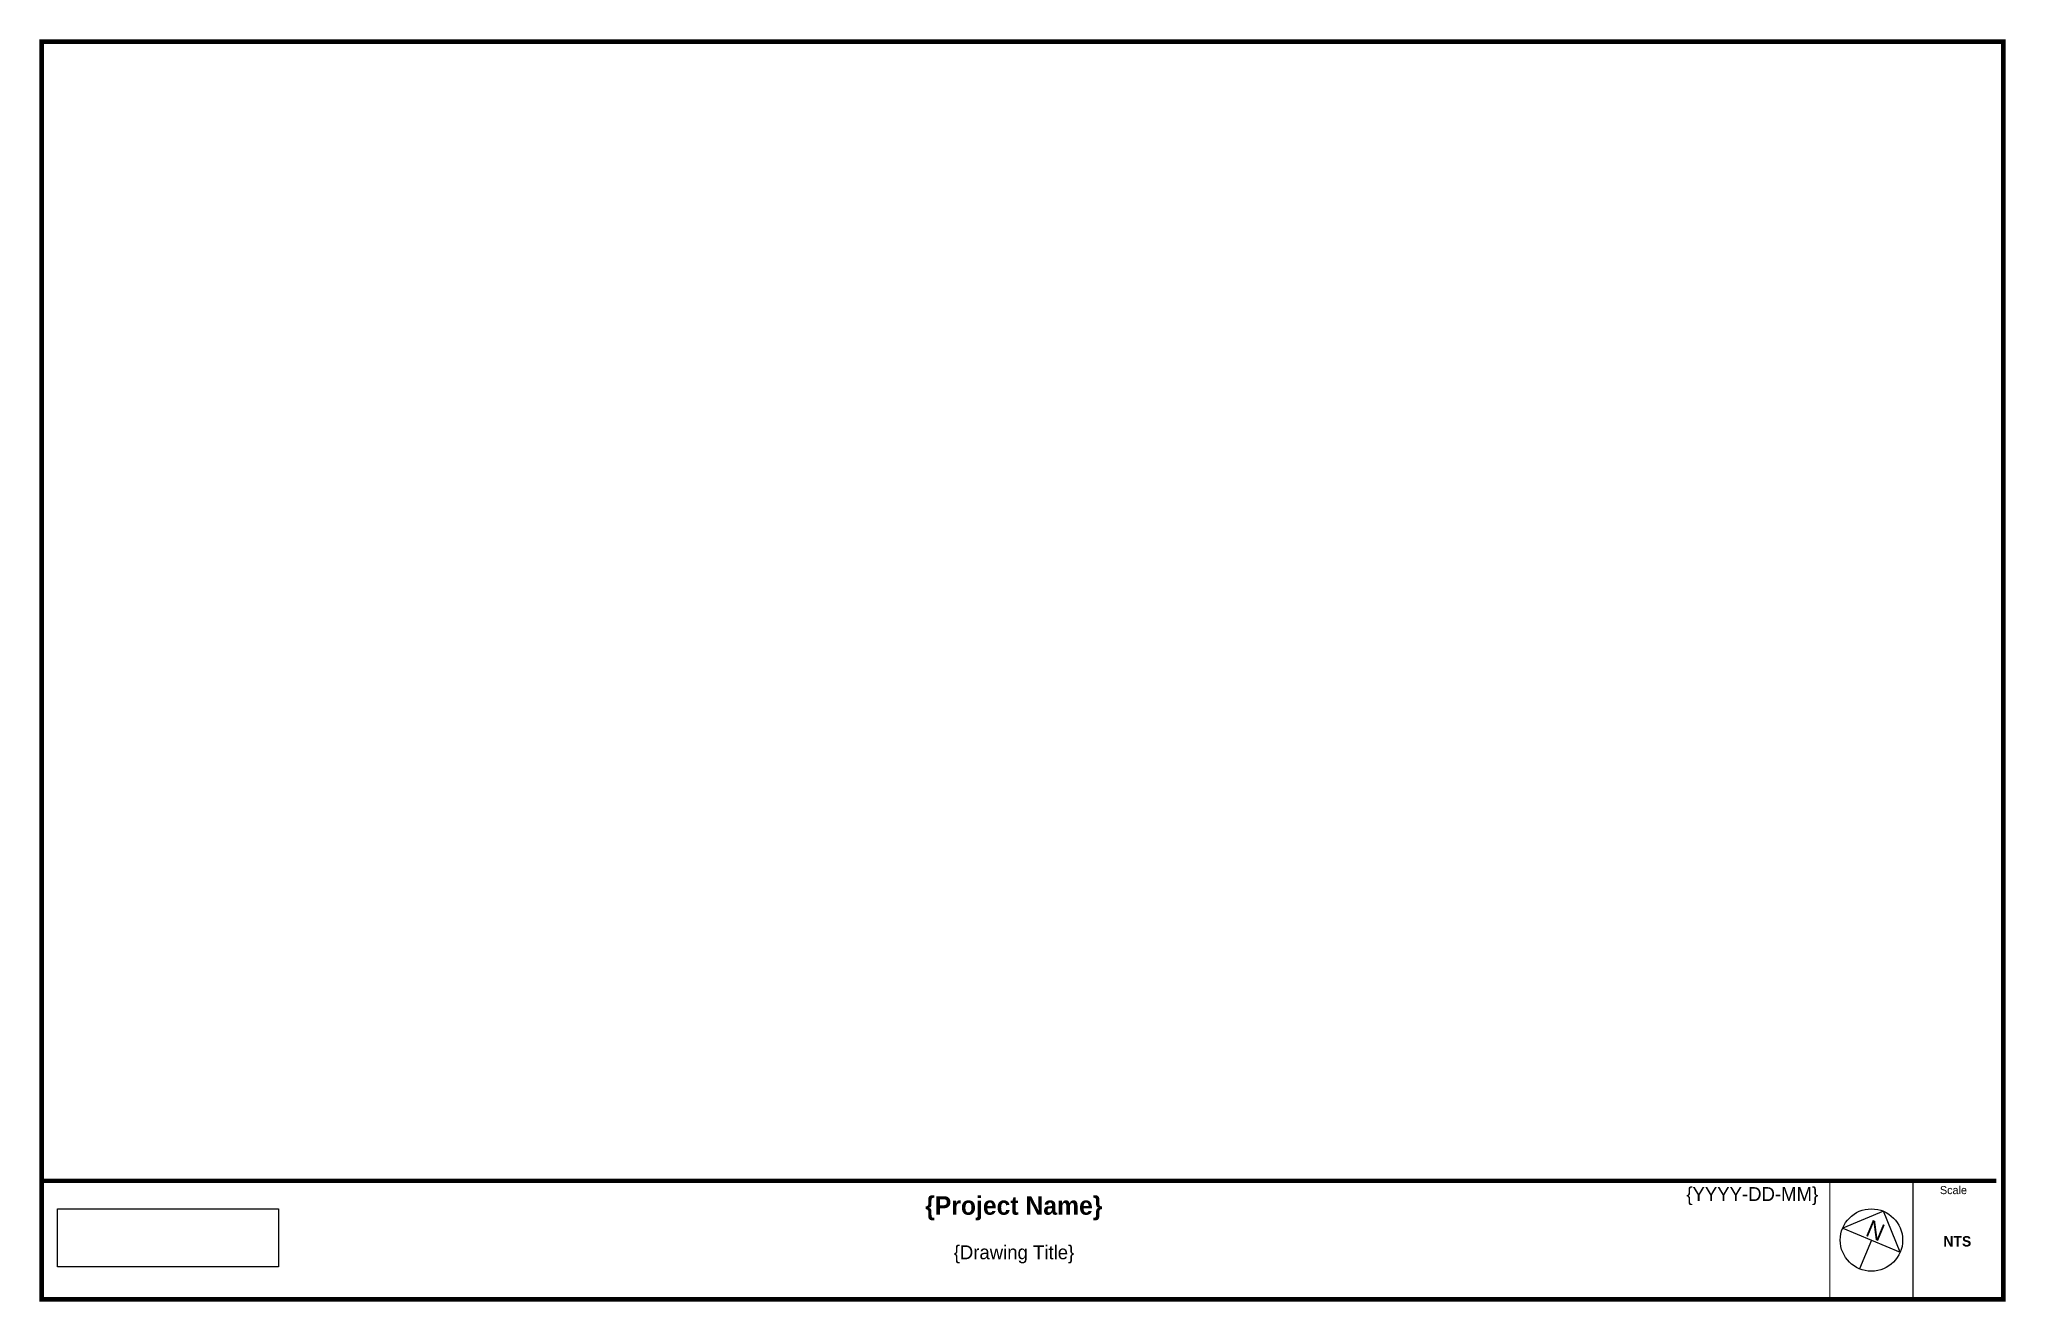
# Paper-space layout 'Demonstration Plan' of a CAD drawing. Header units: inches. Extents: x 0 to 425, y 0 to 273.
import ezdxf
from ezdxf.enums import TextEntityAlignment as Align

# ---------------------------------------------------------------- set-up
doc = ezdxf.new("R2010")
doc.units = ezdxf.units.IN
doc.header["$LTSCALE"] = 0.3
for name, color, linetype in [('00 Titleblock', 7, 'Continuous'), ('Tittleblock Border', 7, 'Continuous'), ('Tittleblock Text', 7, 'Continuous')]:
    doc.layers.add(name, color=color, linetype=linetype)
doc.styles.add('Century Gothic', font='GOTHIC.TTF')
doc.styles.get("Standard").update_dxf_attribs({"font": 'GOTHIC.TTF'})
picture_1 = doc.add_image_def('image1.jpg', size_in_pixel=(1771, 465))

# ---------------------------------------------------------------- blocks, each defined once
blk = doc.blocks.new('North Arrow 2')
at = {"layer": '00 Titleblock'}
blk.add_line((0, 0), (0, -4500), dxfattribs=at)
at = {"layer": '00 Titleblock', "flags": 128}
for points in [[(0, 4500), (-4500, 0), (4500, 0), (0, 4500)], [(-4500, 0), (4500, 0)]]:
    blk.add_lwpolyline(points, dxfattribs=at)
at = {"layer": '00 Titleblock'}
blk.add_circle((0, 0), 4500, dxfattribs=at)
at = {"layer": '00 Titleblock', "style": 'Century Gothic'}
blk.add_text('N', height=2500, dxfattribs=at).set_placement((0, 1500), align=Align.MIDDLE)

psp = doc.layouts.new('Demonstration Plan')

# ---------------------------------------------------------------- linework, layer by layer
at = {"layer": 'Tittleblock Border', "const_width": 1}
psp.add_lwpolyline([(0.5, 0.5), (0.5, 272.55), (424.95, 272.55), (424.95, 0.5)], close=True, dxfattribs=at)
at = {"layer": 'Tittleblock Border'}
for points, const_width in [([(1, 26.14), (423.41, 26.14)], 1), ([(387.41, 26.14), (387.41, 0.5)], 0.25), ([(405.41, 26.14), (405.41, 0.5)], 0.25)]:
    psp.add_lwpolyline(points, dxfattribs=dict(at, const_width=const_width))

# ---------------------------------------------------------------- block references
at = {"layer": '00 Titleblock', "color": 7, "xscale": 0.0015, "yscale": 0.0015, "zscale": 0.0015, "rotation": 337.299376599662}
psp.add_blockref('North Arrow 2', (396.41, 13.32), dxfattribs=at)

# ---------------------------------------------------------------- texts
at = {"layer": 'Tittleblock Text', "attachment_point": 1}
for s, width, insert, char_height in [('\\pi191.16544;{\\fCentury Gothic|b1|i0|c0|p34;\\{Project Name\\}}', 422.9128, (0.5, 22.8), 4), ('\\pi10.43129;\\{YYYY-DD-MM\\}', 39.6114, (345.92, 24.78), 3), ('\\pi5.81586;Scale', 18, (405.41, 25.01), 1.75), ('\\pi6.5741;{\\fCentury Gothic|b1|i0|c0|p34;NTS}', 18, (405.41, 14.18), 2.25), ('\\pi197.33335;\\{Drawing Title\\}', 422.9128, (0.5, 12.18), 3)]:
    psp.add_mtext_dynamic_manual_height_columns(s, width=width, gutter_width=1, heights=[0], dxfattribs=dict(at, insert=insert, char_height=char_height))

# ---------------------------------------------------------------- pictures from other files: only their frames are drawn
at = {"layer": 'Tittleblock Text'}
image = psp.add_image(picture_1, insert=(3.96, 7.55), size_in_units=(47.81, 12.55), dxfattribs=at)
image.dxf.flags = 7

doc.saveas('drawing.dxf')
